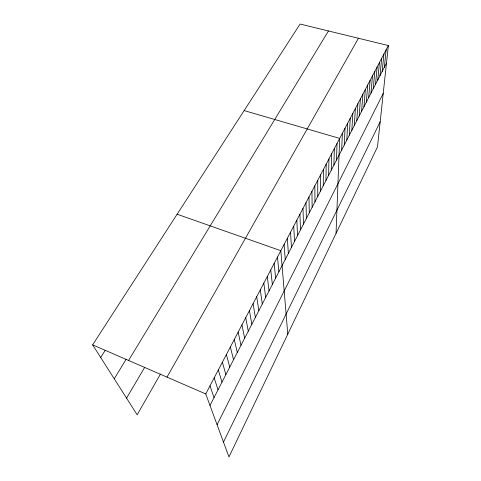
<?xml version="1.0" encoding="UTF-8"?>
<svg xmlns="http://www.w3.org/2000/svg" width="481" height="481" viewBox="0 0 481 481"><rect width="100%" height="100%" fill="white"/><g stroke="black" fill="none" stroke-linecap="round" stroke-linejoin="round"><path stroke-width="0.72" d="M320.514 191.047L320.593 174.837M323.25 185.744L323.412 169.462M325.956 180.501L326.202 164.141M328.631 175.312L328.956 158.88M331.277 170.178L331.686 153.679M333.892 165.097L334.385 148.533M336.484 160.077L337.049 143.44M336.039 233.405L339.688 138.408L244.138 110.582M341.66 150.036L342.382 133.273M344.246 145.021L345.039 128.199M346.807 140.055L347.673 123.184M349.338 135.149L350.276 118.218M351.839 130.291L352.85 113.306M354.317 125.487L355.393 108.447M356.77 120.731L357.912 103.643M359.199 116.023L360.407 98.888M361.604 111.364L362.872 94.186M363.979 106.752L365.313 89.532M366.33 102.188L367.724 84.927M368.662 97.667L370.111 80.369M370.965 93.2L372.48 75.854M373.25 88.769L374.819 71.392M375.511 84.385L377.134 66.973M377.747 80.05L379.425 62.602M379.96 75.751L381.698 58.273M382.154 71.495L383.94 53.992M384.325 67.286L386.165 49.747M388.365 45.551L377.477 146.915L228.956 456.95L205.742 393.945L92.635 344.865L300.096 24.05L388.365 45.551L205.742 393.945M223.473 442.075L380.17 121.813M217.075 424.699L383.219 93.446M209.981 405.441L386.477 63.113M166.997 377.128L358.447 38.264M160.456 374.074L137.157 414.796L92.635 344.865M126.557 398.136L144.643 367.436M128.565 360.455L328.451 30.958M114.244 378.806L126.226 359.145M100.685 357.509L105.207 350.354M177.116 214.225L280.826 250.697L287.776 334.163M209.987 385.846L214.033 397.571M214.171 377.868L218.037 389.808M218.296 369.991L221.988 382.148M222.372 362.217L225.884 374.585M226.389 354.551L229.738 367.117M230.357 346.987L233.538 359.746M234.271 339.52L237.289 352.465M238.131 332.155L240.993 345.28M241.943 324.879L244.655 338.185M245.707 317.7L248.268 331.181M249.423 310.618L251.834 324.254M253.09 303.619L255.357 317.418M256.71 296.711L258.838 310.666M260.287 289.893L262.277 303.998M263.816 283.153L265.68 297.408M267.304 276.503L269.035 290.897M270.749 269.931L272.354 284.463M274.146 263.444L275.631 278.102M277.507 257.028L278.872 271.825M284.109 244.438L285.233 259.475M287.349 238.257L288.359 253.409M290.548 232.149L291.456 247.414M293.717 226.112L294.51 241.486M296.843 220.148L297.529 235.63M299.934 214.255L300.517 229.834M302.988 208.429L303.469 224.104M306.006 202.669L306.391 218.44M308.988 196.976L309.277 212.842M311.941 191.348L312.133 207.299M314.857 185.78L314.959 201.822M317.743 180.279L317.755 196.404"/></g></svg>
